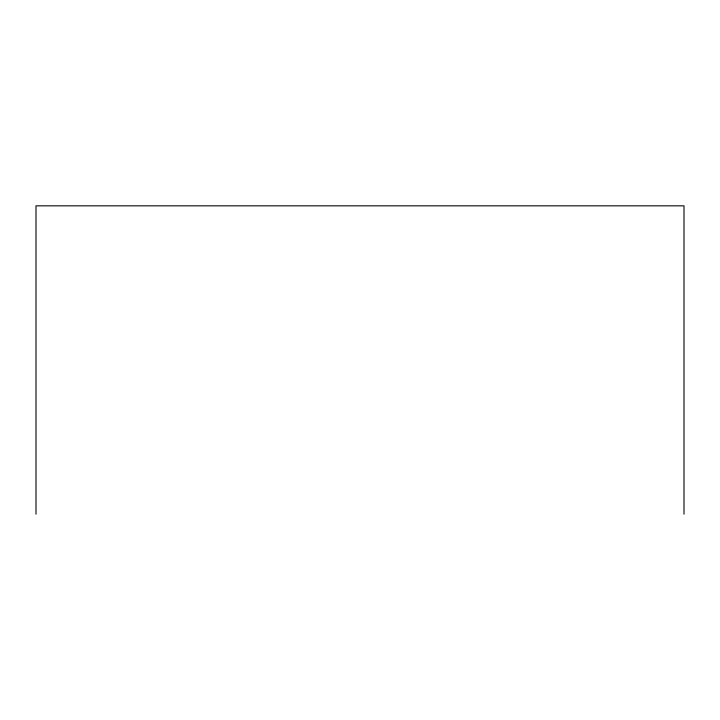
<?xml version="1.0" encoding="UTF-8"?>
<svg xmlns="http://www.w3.org/2000/svg" width="720" height="720" viewBox="0 0 720 720"><rect width="100%" height="100%" fill="white"/><g stroke="black" fill="none" stroke-linecap="round" stroke-linejoin="round"><path stroke-width="1.08" d="M684 514.161L684 205.839L36 205.839L36 514.161"/></g></svg>
